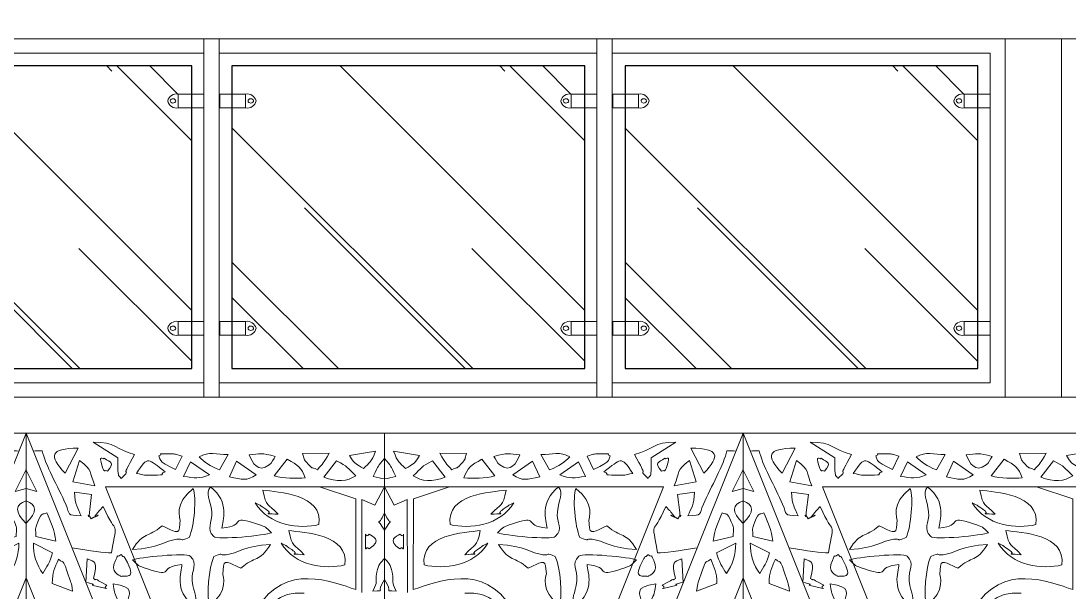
# Model space of a CAD drawing. Header units: inches. Extents: x 249 to 1192, y -18 to 440.
# Drawn here: x 627.481 to 630.404, y 265.704 to 267.298 of the extents above; entities that cross this region are included whole.
import ezdxf

# ---------------------------------------------------------------- set-up
doc = ezdxf.new("R2010")
doc.units = ezdxf.units.IN
doc.header["$MEASUREMENT"] = 0
for name, color, linetype, lineweight in [('ACP', 15, 'Continuous', 15), ('BALOK', 3, 'Continuous', 20), ('BESI', 201, 'Continuous', 0), ('KACA', 141, 'Continuous', 30), ('KUSEN', 16, 'Continuous', 15)]:
    doc.layers.add(name, color=color, linetype=linetype, lineweight=lineweight)
doc.layers.add('KOLOM', color=5, linetype='Continuous')

# ---------------------------------------------------------------- blocks, each defined once
blk = doc.blocks.new('GOTGAA')
for points in [[(0.0196, 2.4616), (1.0196, -0.0384), (0.0196, -0.0384), (0.0196, 2.4616)], [(0.0196, 2.0577), (0.7981, 0.1116), (0.0196, 0.1116)], [(0.0196, 0.1116), (0.0467, 0.1633), (0.0826, 0.1469), (0.0832, 0.4065)], [(0.0999, 0.3983), (0.1, 0.1456), (0.2009, 0.1116)]]:
    blk.add_lwpolyline(points)
for points in [[(0.019, 2.3598), (0.019, 2.3598), (0.0499, 2.2987), (0.0499, 2.2987)], [(0.0499, 2.2987), (0.0499, 2.2987), (0.019, 2.3598), (0.019, 2.3598)], [(0.0499, 2.2987), (0.0499, 2.2987), (0.0196, 2.3066), (0.0196, 2.3066)], [(0.0196, 2.3066), (0.0196, 2.3066), (0.0499, 2.2987), (0.0499, 2.2987)], [(0.0196, 2.2721), (0.0495, 2.2617), (0.0531, 2.243), (0.019, 2.2087)], [(0.019, 2.2087), (0.0531, 2.243), (0.0495, 2.2617), (0.0196, 2.2721)], [(0.0522, 2.2136), (0.0655, 2.2449), (0.0652, 2.2315), (0.0773, 2.2392)], [(0.0773, 2.2392), (0.0652, 2.2315), (0.0655, 2.2449), (0.0522, 2.2136)], [(0.0773, 2.2392), (0.087, 2.2172), (0.1001, 2.1894), (0.1025, 2.1599)], [(0.1025, 2.1599), (0.1001, 2.1894), (0.087, 2.2172), (0.0773, 2.2392)], [(0.0469, 2.1732), (0.0472, 2.1948), (0.043, 2.1919), (0.0522, 2.2136)], [(0.0522, 2.2136), (0.043, 2.1919), (0.0472, 2.1948), (0.0469, 2.1732)], [(0.1025, 2.1599), (0.1025, 2.1599), (0.0469, 2.1732), (0.0469, 2.1732)], [(0.0469, 2.1732), (0.0469, 2.1732), (0.1025, 2.1599), (0.1025, 2.1599)], [(0.0661, 2.0699), (0.0493, 2.0934), (0.0391, 2.1234), (0.0399, 2.1543)], [(0.0399, 2.1543), (0.0391, 2.1234), (0.0493, 2.0934), (0.0661, 2.0699)], [(0.0399, 2.1543), (0.0399, 2.1543), (0.0934, 2.1272), (0.0934, 2.1272)], [(0.0934, 2.1272), (0.0934, 2.1272), (0.0399, 2.1543), (0.0399, 2.1543)], [(0.0934, 2.1272), (0.0866, 2.1007), (0.0772, 2.0873), (0.0661, 2.0699)], [(0.0661, 2.0699), (0.0772, 2.0873), (0.0866, 2.1007), (0.0934, 2.1272)], [(0.0926, 2.0419), (0.0929, 2.0752), (0.0989, 2.0831), (0.1098, 2.1095)], [(0.1098, 2.1095), (0.0989, 2.0831), (0.0929, 2.0752), (0.0926, 2.0419)], [(0.1098, 2.1095), (0.1296, 2.0956), (0.1222, 2.1086), (0.137, 2.0662)], [(0.137, 2.0662), (0.1222, 2.1086), (0.1296, 2.0956), (0.1098, 2.1095)], [(0.137, 2.0662), (0.1458, 2.0412), (0.1452, 2.0496), (0.1492, 2.0203)], [(0.1492, 2.0203), (0.1452, 2.0496), (0.1458, 2.0412), (0.137, 2.0662)], [(0.1492, 2.0203), (0.1492, 2.0203), (0.0926, 2.0419), (0.0926, 2.0419)], [(0.0926, 2.0419), (0.0926, 2.0419), (0.1492, 2.0203), (0.1492, 2.0203)], [(0.2944, 0.6077), (0.4129, 0.5996), (0.3829, 0.3936), (0.2438, 0.4085)], [(0.2438, 0.4085), (0.3829, 0.3936), (0.4129, 0.5996), (0.2944, 0.6077)], [(0.0999, 0.3983), (0.1639, 0.3777), (0.2985, 0.3205), (0.3735, 0.4514)], [(0.3735, 0.4514), (0.2985, 0.3205), (0.1639, 0.3777), (0.0999, 0.3983)], [(0.7767, 0.3821), (0.7162, 0.3948), (0.7282, 0.3973), (0.743, 0.4553)], [(0.0524, 0.4032), (0.0115, 0.3993), (0.0475, 0.4109), (0.0196, 0.3704)], [(0.7656, 0.4246), (0.7743, 0.4046), (0.7724, 0.4055), (0.7767, 0.3821)], [(0.0409, 0.3496), (0.0475, 0.3851), (0.036, 0.371), (0.0524, 0.4032)], [(0.0832, 0.4065), (0.0832, 0.4065), (0.0826, 0.1469), (0.0826, 0.1469)], [(0.0826, 0.1469), (0.0826, 0.1469), (0.0832, 0.4065), (0.0832, 0.4065)], [(0.1, 0.1456), (0.1, 0.1456), (0.0999, 0.3983), (0.0999, 0.3983)], [(0.0999, 0.3983), (0.0999, 0.3983), (0.1, 0.1456), (0.1, 0.1456)], [(0.7943, 0.3864), (0.8114, 0.3961), (0.7731, 0.3997), (0.8167, 0.3907)], [(0.8167, 0.3907), (0.7731, 0.3997), (0.8114, 0.3961), (0.7943, 0.3864)], [(0.8135, 0.376), (0.8135, 0.376), (0.7943, 0.3864), (0.7943, 0.3864)], [(0.7943, 0.3864), (0.7943, 0.3864), (0.8135, 0.376), (0.8135, 0.376)], [(0.8167, 0.3907), (0.8603, 0.3817), (0.805, 0.3884), (0.8529, 0.3784)], [(0.8529, 0.3784), (0.805, 0.3884), (0.8603, 0.3817), (0.8167, 0.3907)], [(0.7432, 0.3114), (0.7057, 0.3778), (0.7465, 0.3558), (0.7542, 0.3619)], [(0.7542, 0.3619), (0.7465, 0.3558), (0.7057, 0.3778), (0.7432, 0.3114)], [(0.7542, 0.3619), (0.7586, 0.3582), (0.7866, 0.3508), (0.7704, 0.3173)], [(0.7704, 0.3173), (0.7866, 0.3508), (0.7586, 0.3582), (0.7542, 0.3619)], [(0.8256, 0.3704), (0.8243, 0.3679), (0.818, 0.3737), (0.8135, 0.376)], [(0.8135, 0.376), (0.818, 0.3737), (0.8243, 0.3679), (0.8256, 0.3704)], [(0.8491, 0.3123), (0.827, 0.3218), (0.8195, 0.3182), (0.8314, 0.3678)], [(0.8314, 0.3678), (0.8195, 0.3182), (0.827, 0.3218), (0.8491, 0.3123)], [(0.8314, 0.3678), (0.8295, 0.3689), (0.8265, 0.3721), (0.8256, 0.3704)], [(0.8256, 0.3704), (0.8265, 0.3721), (0.8295, 0.3689), (0.8314, 0.3678)], [(0.8529, 0.3784), (0.8529, 0.3784), (0.8491, 0.3123), (0.8491, 0.3123)], [(0.8491, 0.3123), (0.8491, 0.3123), (0.8529, 0.3784), (0.8529, 0.3784)], [(0.0196, 0.3114), (0.0295, 0.3222), (0.0371, 0.3292), (0.0409, 0.3496)], [(0.0625, 0.2849), (0.0731, 0.2716), (0.0735, 0.3063), (0.0725, 0.2617)], [(0.0725, 0.2617), (0.0735, 0.3063), (0.0731, 0.2716), (0.0625, 0.2849)], [(0.7487, 0.3058), (0.7479, 0.3043), (0.7441, 0.3098), (0.7432, 0.3114)], [(0.7432, 0.3114), (0.7441, 0.3098), (0.7479, 0.3043), (0.7487, 0.3058)], [(0.7543, 0.3005), (0.7525, 0.3024), (0.7494, 0.3073), (0.7487, 0.3058)], [(0.7487, 0.3058), (0.7494, 0.3073), (0.7525, 0.3024), (0.7543, 0.3005)], [(0.7704, 0.3173), (0.7575, 0.2907), (0.7732, 0.3143), (0.7543, 0.3005)], [(0.7543, 0.3005), (0.7732, 0.3143), (0.7575, 0.2907), (0.7704, 0.3173)], [(0.8041, 0.1666), (0.7649, 0.2586), (0.7644, 0.1934), (0.7813, 0.2958)], [(0.7813, 0.2958), (0.7644, 0.1934), (0.7649, 0.2586), (0.8041, 0.1666)], [(0.7813, 0.2958), (0.8001, 0.2958), (0.8408, 0.2902), (0.8914, 0.2821)], [(0.8914, 0.2821), (0.8408, 0.2902), (0.8001, 0.2958), (0.7813, 0.2958)], [(0.0625, 0.2435), (0.053, 0.2503), (0.0245, 0.2594), (0.0625, 0.2849)], [(0.0625, 0.2849), (0.0245, 0.2594), (0.053, 0.2503), (0.0625, 0.2435)], [(0.0725, 0.2617), (0.0716, 0.2237), (0.0756, 0.2615), (0.0625, 0.2435)], [(0.0625, 0.2435), (0.0756, 0.2615), (0.0716, 0.2237), (0.0725, 0.2617)], [(0.0196, 0.1841), (0.0396, 0.2305), (0.0418, 0.1909), (0.0196, 0.2339)], [(0.8381, 0.2012), (0.7903, 0.1732), (0.849, 0.2154), (0.8196, 0.1834)], [(0.8196, 0.1834), (0.849, 0.2154), (0.7903, 0.1732), (0.8381, 0.2012)], [(0.843, 0.1837), (0.8434, 0.2113), (0.8521, 0.1749), (0.8381, 0.2012)], [(0.8381, 0.2012), (0.8521, 0.1749), (0.8434, 0.2113), (0.843, 0.1837)], [(0.8149, 0.1777), (0.8149, 0.1777), (0.8041, 0.1666), (0.8041, 0.1666)], [(0.8041, 0.1666), (0.8041, 0.1666), (0.8149, 0.1777), (0.8149, 0.1777)], [(0.8196, 0.1834), (0.8182, 0.1819), (0.8162, 0.1792), (0.8149, 0.1777)], [(0.8149, 0.1777), (0.8162, 0.1792), (0.8182, 0.1819), (0.8196, 0.1834)], [(0.8369, 0.1335), (0.8369, 0.1335), (0.843, 0.1837), (0.843, 0.1837)], [(0.843, 0.1837), (0.843, 0.1837), (0.8369, 0.1335), (0.8369, 0.1335)], [(0.9091, 0.1604), (0.8958, 0.1916), (0.9082, 0.19), (0.8657, 0.1926)], [(0.8657, 0.1926), (0.8756, 0.1711), (0.8831, 0.1616), (0.8843, 0.1268)], [(0.8843, 0.1268), (0.8831, 0.1616), (0.8756, 0.1711), (0.8657, 0.1926)], [(0.8657, 0.1926), (0.9082, 0.19), (0.8958, 0.1916), (0.9091, 0.1604)], [(0.0826, 0.1469), (0.0826, 0.1469), (0.0467, 0.1633), (0.0467, 0.1633)], [(0.0467, 0.1633), (0.0467, 0.1633), (0.0826, 0.1469), (0.0826, 0.1469)], [(0.9743, 0.0115), (0.9673, 0.048), (0.9294, 0.1129), (0.9091, 0.1604)], [(0.9091, 0.1604), (0.9294, 0.1129), (0.9673, 0.048), (0.9743, 0.0115)], [(0.8843, 0.1268), (0.8843, 0.1268), (0.8369, 0.1335), (0.8369, 0.1335)], [(0.8369, 0.1335), (0.8369, 0.1335), (0.8843, 0.1268), (0.8843, 0.1268)], [(0.0196, 0.0891), (0.0292, 0.088), (0.0394, 0.0858), (0.0514, 0.0828)], [(0.0514, 0.0828), (0.0394, 0.0858), (0.0292, 0.088), (0.0196, 0.0891)], [(0.0995, 0.0808), (0.1232, 0.0967), (0.1521, 0.099), (0.1889, 0.0852)], [(0.1889, 0.0852), (0.1521, 0.099), (0.1232, 0.0967), (0.0995, 0.0808)], [(0.2406, 0.087), (0.2662, 0.0875), (0.3012, 0.0902), (0.3274, 0.0808)], [(0.3274, 0.0808), (0.3012, 0.0902), (0.2662, 0.0875), (0.2406, 0.087)], [(0.3774, 0.0778), (0.4043, 0.0971), (0.4163, 0.0904), (0.4524, 0.0842)], [(0.4524, 0.0842), (0.4163, 0.0904), (0.4043, 0.0971), (0.3774, 0.0778)], [(0.5083, 0.0781), (0.5359, 0.0898), (0.5488, 0.0877), (0.5803, 0.0825)], [(0.5803, 0.0825), (0.5488, 0.0877), (0.5359, 0.0898), (0.5083, 0.0781)], [(0.7169, 0.0218), (0.7566, 0.092), (0.7337, 0.0594), (0.7416, 0.0753)], [(0.7416, 0.0753), (0.7337, 0.0594), (0.7566, 0.092), (0.7169, 0.0218)], [(0.7416, 0.0753), (0.7416, 0.0753), (0.7547, 0.0883), (0.7547, 0.0883)], [(0.7547, 0.0883), (0.7547, 0.0883), (0.7416, 0.0753), (0.7416, 0.0753)], [(0.7547, 0.0883), (0.7614, 0.0772), (0.7607, 0.0883), (0.7638, 0.0659)], [(0.7638, 0.0659), (0.7607, 0.0883), (0.7614, 0.0772), (0.7547, 0.0883)], [(0.8277, 0.1092), (0.8277, 0.1092), (0.8891, 0.0978), (0.8891, 0.0978)], [(0.8705, 0.0382), (0.8319, 0.0677), (0.8447, 0.0674), (0.8277, 0.1092)], [(0.8277, 0.1092), (0.8447, 0.0674), (0.8319, 0.0677), (0.8705, 0.0382)], [(0.8891, 0.0978), (0.8891, 0.0978), (0.8277, 0.1092), (0.8277, 0.1092)], [(0.8891, 0.0978), (0.8891, 0.0978), (0.8705, 0.0382), (0.8705, 0.0382)], [(0.8705, 0.0382), (0.8705, 0.0382), (0.8891, 0.0978), (0.8891, 0.0978)], [(0.0514, 0.0828), (0.034, 0.0468), (0.0401, 0.0578), (0.0198, 0.0323)], [(0.0198, 0.0323), (0.0401, 0.0578), (0.034, 0.0468), (0.0514, 0.0828)], [(0.0448, 0.0119), (0.0566, 0.0439), (0.0603, 0.0431), (0.0785, 0.0607)], [(0.0785, 0.0607), (0.0603, 0.0431), (0.0566, 0.0439), (0.0448, 0.0119)], [(0.0785, 0.0607), (0.0986, 0.0476), (0.1003, 0.0522), (0.1175, 0.024)], [(0.1175, 0.024), (0.1003, 0.0522), (0.0986, 0.0476), (0.0785, 0.0607)], [(0.1535, 0.0392), (0.121, 0.0546), (0.1237, 0.0588), (0.0995, 0.0808)], [(0.0995, 0.0808), (0.1237, 0.0588), (0.121, 0.0546), (0.1535, 0.0392)], [(0.1889, 0.0852), (0.1889, 0.0852), (0.1535, 0.0392), (0.1535, 0.0392)], [(0.1535, 0.0392), (0.1535, 0.0392), (0.1889, 0.0852), (0.1889, 0.0852)], [(0.1742, 0.0176), (0.1909, 0.0489), (0.1905, 0.0443), (0.207, 0.0643)], [(0.207, 0.0643), (0.1905, 0.0443), (0.1909, 0.0489), (0.1742, 0.0176)], [(0.207, 0.0643), (0.2282, 0.052), (0.2152, 0.0674), (0.2328, 0.0485)], [(0.2328, 0.0485), (0.2152, 0.0674), (0.2282, 0.052), (0.207, 0.0643)], [(0.2912, 0.0348), (0.2598, 0.0514), (0.2517, 0.0581), (0.2406, 0.087)], [(0.2406, 0.087), (0.2517, 0.0581), (0.2598, 0.0514), (0.2912, 0.0348)], [(0.3274, 0.0808), (0.3274, 0.0808), (0.2912, 0.0348), (0.2912, 0.0348)], [(0.2912, 0.0348), (0.2912, 0.0348), (0.3274, 0.0808), (0.3274, 0.0808)], [(0.341, 0.0506), (0.3731, 0.0742), (0.3883, 0.0442), (0.3968, 0.0227)], [(0.3968, 0.0227), (0.3883, 0.0442), (0.3731, 0.0742), (0.341, 0.0506)], [(0.4324, 0.0401), (0.4324, 0.0401), (0.3774, 0.0778), (0.3774, 0.0778)], [(0.3774, 0.0778), (0.3774, 0.0778), (0.4324, 0.0401), (0.4324, 0.0401)], [(0.4524, 0.0842), (0.4524, 0.0842), (0.4324, 0.0401), (0.4324, 0.0401)], [(0.4324, 0.0401), (0.4324, 0.0401), (0.4524, 0.0842), (0.4524, 0.0842)], [(0.456, 0.0218), (0.456, 0.0218), (0.48, 0.0644), (0.48, 0.0644)], [(0.48, 0.0644), (0.48, 0.0644), (0.456, 0.0218), (0.456, 0.0218)], [(0.48, 0.0644), (0.5075, 0.0529), (0.5222, 0.0434), (0.5367, 0.0277)], [(0.5367, 0.0277), (0.5222, 0.0434), (0.5075, 0.0529), (0.48, 0.0644)], [(0.5608, 0.042), (0.5608, 0.042), (0.5083, 0.0781), (0.5083, 0.0781)], [(0.5083, 0.0781), (0.5083, 0.0781), (0.5608, 0.042), (0.5608, 0.042)], [(0.5803, 0.0825), (0.5803, 0.0825), (0.5608, 0.042), (0.5608, 0.042)], [(0.5608, 0.042), (0.5608, 0.042), (0.5803, 0.0825), (0.5803, 0.0825)], [(0.5845, 0.0259), (0.5845, 0.0259), (0.6028, 0.0634), (0.6028, 0.0634)], [(0.6028, 0.0634), (0.6557, 0.0392), (0.6444, 0.0322), (0.649, 0.0248)], [(0.6315, 0.0695), (0.6554, 0.0801), (0.6174, 0.0776), (0.6683, 0.0794)], [(0.7119, 0.0741), (0.6779, 0.0225), (0.68, 0.0345), (0.6315, 0.0695)], [(0.6683, 0.0794), (0.6901, 0.0802), (0.6886, 0.0787), (0.7119, 0.0741)], [(0.7638, 0.0659), (0.7639, 0.0657), (0.7635, 0.0337), (0.7634, 0.0307)], [(0.7634, 0.0307), (0.7635, 0.0337), (0.7639, 0.0657), (0.7638, 0.0659)], [(0.8013, 0.032), (0.7846, 0.0445), (0.7707, 0.043), (0.792, 0.068)], [(0.792, 0.068), (0.7707, 0.043), (0.7846, 0.0445), (0.8013, 0.032)], [(0.792, 0.068), (0.7997, 0.0628), (0.8014, 0.0741), (0.8072, 0.0547)], [(0.8072, 0.0547), (0.8014, 0.0741), (0.7997, 0.0628), (0.792, 0.068)], [(0.8744, 0.0036), (0.8744, 0.0036), (0.9103, 0.0739), (0.9103, 0.0739)], [(0.9103, 0.0739), (0.9575, 0.0246), (0.9526, 0.0049), (0.8744, 0.0036)], [(0.8744, 0.0036), (0.9526, 0.0049), (0.9575, 0.0246), (0.9103, 0.0739)], [(0.9103, 0.0739), (0.9103, 0.0739), (0.8744, 0.0036), (0.8744, 0.0036)], [(0.0198, 0.0323), (0.0197, 0.0324), (0.0197, 0.0324), (0.0196, 0.0325)], [(0.0196, 0.0325), (0.0197, 0.0324), (0.0197, 0.0324), (0.0198, 0.0323)], [(0.2328, 0.0485), (0.2486, 0.0315), (0.2421, 0.0358), (0.2482, 0.0185)], [(0.2482, 0.0185), (0.2421, 0.0358), (0.2486, 0.0315), (0.2328, 0.0485)], [(0.3245, 0.0272), (0.3287, 0.0329), (0.3341, 0.0455), (0.341, 0.0506)], [(0.341, 0.0506), (0.3341, 0.0455), (0.3287, 0.0329), (0.3245, 0.0272)], [(0.7634, 0.0307), (0.7634, 0.0307), (0.8322, -0.0126), (0.8322, -0.0126)], [(0.8322, -0.0126), (0.8322, -0.0126), (0.7634, 0.0307), (0.7634, 0.0307)], [(0.8072, 0.0547), (0.8189, 0.0158), (0.806, 0.0389), (0.8013, 0.032)], [(0.8013, 0.032), (0.806, 0.0389), (0.8189, 0.0158), (0.8072, 0.0547)], [(0.1175, 0.024), (0.1175, 0.024), (0.0448, 0.0119), (0.0448, 0.0119)], [(0.0448, 0.0119), (0.0448, 0.0119), (0.1175, 0.024), (0.1175, 0.024)], [(0.2482, 0.0185), (0.2482, 0.0185), (0.1742, 0.0176), (0.1742, 0.0176)], [(0.1742, 0.0176), (0.1742, 0.0176), (0.2482, 0.0185), (0.2482, 0.0185)], [(0.3968, 0.0227), (0.3683, 0.0186), (0.3619, 0.0162), (0.3245, 0.0272)], [(0.3245, 0.0272), (0.3619, 0.0162), (0.3683, 0.0186), (0.3968, 0.0227)], [(0.5367, 0.0277), (0.5093, 0.0121), (0.4884, 0.0212), (0.456, 0.0218)], [(0.456, 0.0218), (0.4884, 0.0212), (0.5093, 0.0121), (0.5367, 0.0277)], [(0.649, 0.0248), (0.6336, 0.0205), (0.6614, 0.0184), (0.6207, 0.0195)], [(0.8322, -0.0126), (0.7689, -0.0148), (0.7695, 0.0084), (0.7169, 0.0218)], [(0.7169, 0.0218), (0.7695, 0.0084), (0.7689, -0.0148), (0.8322, -0.0126)], [(0.9994, 0.012), (0.9905, 0.0116), (0.9821, 0.0113), (0.9743, 0.0115)], [(0.9743, 0.0115), (0.9821, 0.0113), (0.9905, 0.0116), (0.9994, 0.012)]]:
    blk.add_open_spline(points, degree=3)
for points, knots in [([(0.7767, 0.3821), (0.7724, 0.4055), (0.7743, 0.4046), (0.7656, 0.4246), (0.7656, 0.4246), (0.7453, 0.4714), (0.7615, 0.4369), (0.743, 0.4553), (0.743, 0.4553), (0.7282, 0.3973), (0.7162, 0.3948), (0.7767, 0.3821)], [0, 0, 0, 0, 0.5, 0.5, 0.5, 0.5, 1.25, 1.25, 1.25, 1.25, 1.75, 1.75, 1.75, 1.75]), ([(0.4204, 0.3386), (0.3803, 0.3041), (0.3686, 0.3227), (0.3377, 0.2728), (0.3377, 0.2728), (0.4113, 0.276), (0.4277, 0.2973), (0.4616, 0.3012), (0.4616, 0.3012), (0.4838, 0.3037), (0.4663, 0.2929), (0.4959, 0.3066), (0.4959, 0.3066), (0.5101, 0.3368), (0.5164, 0.4183), (0.5076, 0.4425), (0.5076, 0.4425), (0.452, 0.4022), (0.4708, 0.3577), (0.471, 0.3544), (0.471, 0.3544), (0.471, 0.3544), (0.4688, 0.3332), (0.4688, 0.3332), (0.4688, 0.3332), (0.4679, 0.3084), (0.4361, 0.3334), (0.4204, 0.3386)], [0, 0, 0, 0, 0.125, 0.125, 0.125, 0.125, 0.25, 0.25, 0.25, 0.25, 0.375, 0.375, 0.375, 0.375, 0.5, 0.5, 0.5, 0.5, 0.625, 0.625, 0.625, 0.625, 0.75, 0.75, 0.75, 0.75, 1, 1, 1, 1]), ([(0.5846, 0.3287), (0.5864, 0.3503), (0.6076, 0.3995), (0.5527, 0.4435), (0.5527, 0.4435), (0.5372, 0.4246), (0.5521, 0.4106), (0.5558, 0.3745), (0.5558, 0.3745), (0.5592, 0.3411), (0.5382, 0.3279), (0.5616, 0.3052), (0.5616, 0.3052), (0.5723, 0.2949), (0.7056, 0.3084), (0.7229, 0.3158), (0.7229, 0.3158), (0.7045, 0.3331), (0.7094, 0.3312), (0.6809, 0.3406), (0.6809, 0.3406), (0.6007, 0.3671), (0.657, 0.3354), (0.5846, 0.3287)], [0, 0, 0, 0, 0.142857, 0.142857, 0.142857, 0.142857, 0.285714, 0.285714, 0.285714, 0.285714, 0.428571, 0.428571, 0.428571, 0.428571, 0.571429, 0.571429, 0.571429, 0.571429, 0.714286, 0.714286, 0.714286, 0.714286, 1, 1, 1, 1]), ([(0.244, 0.3011), (0.2994, 0.2962), (0.2498, 0.3054), (0.2786, 0.2869), (0.2786, 0.2869), (0.3056, 0.2695), (0.2835, 0.281), (0.3078, 0.2692), (0.3078, 0.2692), (0.2703, 0.333), (0.1827, 0.3427), (0.1302, 0.3298), (0.1302, 0.3298), (0.1181, 0.2434), (0.244, 0.2401), (0.2868, 0.2334), (0.2868, 0.2334), (0.2764, 0.2837), (0.2734, 0.2681), (0.244, 0.3011)], [0, 0, 0, 0, 0.166667, 0.166667, 0.166667, 0.166667, 0.333333, 0.333333, 0.333333, 0.333333, 0.5, 0.5, 0.5, 0.5, 0.666667, 0.666667, 0.666667, 0.666667, 1, 1, 1, 1]), ([(0.6401, 0.2207), (0.6802, 0.2553), (0.6919, 0.2366), (0.7228, 0.2866), (0.7228, 0.2866), (0.6492, 0.2833), (0.6328, 0.262), (0.5989, 0.2581), (0.5989, 0.2581), (0.5767, 0.2556), (0.5942, 0.2665), (0.5646, 0.2528), (0.5646, 0.2528), (0.5504, 0.2225), (0.5441, 0.1411), (0.553, 0.1168), (0.553, 0.1168), (0.6085, 0.1571), (0.5897, 0.2017), (0.5895, 0.2049), (0.5895, 0.2049), (0.5895, 0.2049), (0.5917, 0.2261), (0.5917, 0.2261), (0.5917, 0.2261), (0.5926, 0.251), (0.6244, 0.2259), (0.6401, 0.2207)], [0, 0, 0, 0, 0.125, 0.125, 0.125, 0.125, 0.25, 0.25, 0.25, 0.25, 0.375, 0.375, 0.375, 0.375, 0.5, 0.5, 0.5, 0.5, 0.625, 0.625, 0.625, 0.625, 0.75, 0.75, 0.75, 0.75, 1, 1, 1, 1]), ([(0.4731, 0.227), (0.4712, 0.2054), (0.4501, 0.1562), (0.5049, 0.1121), (0.5049, 0.1121), (0.5205, 0.131), (0.5055, 0.145), (0.5018, 0.1812), (0.5018, 0.1812), (0.4984, 0.2146), (0.5195, 0.2278), (0.496, 0.2504), (0.496, 0.2504), (0.4854, 0.2607), (0.352, 0.2472), (0.3347, 0.2399), (0.3347, 0.2399), (0.3532, 0.2225), (0.3482, 0.2245), (0.3768, 0.215), (0.3768, 0.215), (0.4569, 0.1885), (0.4007, 0.2202), (0.4731, 0.227)], [0, 0, 0, 0, 0.142857, 0.142857, 0.142857, 0.142857, 0.285714, 0.285714, 0.285714, 0.285714, 0.428571, 0.428571, 0.428571, 0.428571, 0.571429, 0.571429, 0.571429, 0.571429, 0.714286, 0.714286, 0.714286, 0.714286, 1, 1, 1, 1]), ([(0.3164, 0.1884), (0.3718, 0.1836), (0.3222, 0.1927), (0.3509, 0.1742), (0.3509, 0.1742), (0.378, 0.1568), (0.3559, 0.1683), (0.3802, 0.1565), (0.3802, 0.1565), (0.3427, 0.2203), (0.2551, 0.23), (0.2026, 0.2172), (0.2026, 0.2172), (0.1905, 0.1308), (0.3163, 0.1274), (0.3592, 0.1208), (0.3592, 0.1208), (0.3488, 0.171), (0.3458, 0.1555), (0.3164, 0.1884)], [0, 0, 0, 0, 0.166667, 0.166667, 0.166667, 0.166667, 0.333333, 0.333333, 0.333333, 0.333333, 0.5, 0.5, 0.5, 0.5, 0.666667, 0.666667, 0.666667, 0.666667, 1, 1, 1, 1]), ([(0.6207, 0.0195), (0.6614, 0.0184), (0.6336, 0.0205), (0.649, 0.0248), (0.649, 0.0248), (0.6444, 0.0322), (0.6557, 0.0392), (0.6028, 0.0634), (0.6028, 0.0634), (0.6028, 0.0634), (0.5845, 0.0259), (0.5845, 0.0259), (0.5845, 0.0259), (0.6065, 0.0204), (0.5981, 0.0202), (0.6207, 0.0195), (0.6207, 0.0195), (0.5981, 0.0202), (0.6065, 0.0204), (0.5845, 0.0259)], [0.4, 0.4, 0.4, 0.4, 1.2, 1.2, 1.2, 1.2, 1.6, 1.6, 1.6, 1.6, 2, 2, 2, 2, 2.8, 2.8, 2.8, 2.8, 3.2, 3.2, 3.2, 3.2]), ([(0.7119, 0.0741), (0.6886, 0.0787), (0.6901, 0.0802), (0.6683, 0.0794), (0.6683, 0.0794), (0.6174, 0.0776), (0.6554, 0.0801), (0.6315, 0.0695), (0.6315, 0.0695), (0.68, 0.0345), (0.6779, 0.0225), (0.7119, 0.0741)], [0, 0, 0, 0, 0.5, 0.5, 0.5, 0.5, 1.25, 1.25, 1.25, 1.25, 1.75, 1.75, 1.75, 1.75])]:
    blk.add_open_spline(points, degree=3, knots=knots)
blk = doc.blocks.new('GORRG')
at = {"xscale": -1, "rotation": 359.9999999751687}
blk.add_blockref('GOTGAA', (-0.9608, 0), dxfattribs=at)
blk.add_blockref('GOTGAA', (-1, 0))
blk = doc.blocks.new('tampak depan')
at = {"layer": 'KACA'}
h = blk.add_hatch(dxfattribs=at)
h.set_pattern_fill('AR-RROOF', color=256, scale=0.5, angle=45, style=0)
h.set_pattern_definition([(135, (813.75154, 361.98006), (-0.424264, 1.1313708), [7.5, -1, 2.5, -0.5]), (135, (813.4581, 362.62706), (0.8237794, 0.1166726), [1.5, -0.165, 3, -0.375]), (135, (813.87528, 362.45735), (-1.6015969, 2.0753584), [4, -0.7, 2, -0.5])])
h.paths.add_polyline_path([(712.6627, 341.1569), (712.6627, 341.2501), (712.7008, 341.2501, 0.422264), (712.7298, 341.2692, 0.394019), (712.7008, 341.2884), (712.6627, 341.2884), (712.6627, 341.8845), (712.7008, 341.8845, 0.422264), (712.7298, 341.9037, 0.394019), (712.7008, 341.9229), (712.6627, 341.9229), (712.6627, 342.0012), (713.647, 342.0012), (713.647, 341.9229), (713.6089, 341.9229, 0.394019), (713.5799, 341.9037, 0.422264), (713.6089, 341.8845), (713.647, 341.8845), (713.647, 341.2884), (713.6089, 341.2884, 0.394019), (713.5799, 341.2692, 0.422264), (713.6089, 341.2501), (713.647, 341.2501), (713.647, 341.1569)])
h = blk.add_hatch(dxfattribs=at)
h.set_pattern_fill('AR-RROOF', color=256, scale=0.5, angle=45, style=0)
h.set_pattern_definition([(135, (814.84793, 361.98006), (-0.424264, 1.1313708), [7.5, -1, 2.5, -0.5]), (135, (814.5545, 362.62706), (0.8237794, 0.1166726), [1.5, -0.165, 3, -0.375]), (135, (814.97167, 362.45735), (-1.6015969, 2.0753584), [4, -0.7, 2, -0.5])])
h.paths.add_polyline_path([(713.7591, 341.1569), (713.7591, 341.2501), (713.7972, 341.2501, 0.422264), (713.8262, 341.2692, 0.394019), (713.7972, 341.2884), (713.7591, 341.2884), (713.7591, 341.8845), (713.7972, 341.8845, 0.422264), (713.8262, 341.9037, 0.394019), (713.7972, 341.9229), (713.7591, 341.9229), (713.7591, 342.0012), (714.7434, 342.0012), (714.7434, 341.9229), (714.7053, 341.9229, 0.394019), (714.6763, 341.9037, 0.422264), (714.7053, 341.8845), (714.7434, 341.8845), (714.7434, 341.2884), (714.7053, 341.2884, 0.394019), (714.6763, 341.2692, 0.422264), (714.7053, 341.2501), (714.7434, 341.2501), (714.7434, 341.1569)])
h = blk.add_hatch(dxfattribs=at)
h.set_pattern_fill('AR-RROOF', color=256, scale=0.5, angle=45, style=0)
h.set_pattern_definition([(135, (815.9443, 361.98006), (-0.424264, 1.1313708), [7.5, -1, 2.5, -0.5]), (135, (815.6509, 362.62706), (0.8237794, 0.1166726), [1.5, -0.165, 3, -0.375]), (135, (816.06807, 362.45735), (-1.6015969, 2.0753584), [4, -0.7, 2, -0.5])])
h.paths.add_polyline_path([(714.8555, 341.1569), (714.8555, 341.2501), (714.8936, 341.2501, 0.422264), (714.9226, 341.2692, 0.394019), (714.8936, 341.2884), (714.8555, 341.2884), (714.8555, 341.8845), (714.8936, 341.8845, 0.422264), (714.9226, 341.9037, 0.394019), (714.8936, 341.9229), (714.8555, 341.9229), (714.8555, 342.0012), (715.8398, 342.0012), (715.8398, 341.9229), (715.8017, 341.9229, 0.394019), (715.7727, 341.9037, 0.422264), (715.8017, 341.8845), (715.8398, 341.8845), (715.8398, 341.2884), (715.8017, 341.2884, 0.394019), (715.7727, 341.2692, 0.422264), (715.8017, 341.2501), (715.8398, 341.2501), (715.8398, 341.1569)])
at = {"layer": 'BALOK'}
for points in [[(681.9979, 342.0769), (726.1974, 342.0769), (726.1974, 342.1769), (681.9979, 342.1769)], [(716.0731, 342.0769), (715.9159, 342.0769), (715.9159, 341.0769), (716.0731, 341.0769)], [(708.5966, 341.0769), (723.2269, 341.0769), (723.187, 340.9769), (708.5966, 340.9769)]]:
    blk.add_lwpolyline(points, close=True, dxfattribs=at)
at = {"layer": 'BESI'}
for points in [[(713.6089, 341.9229, 0.394019), (713.5799, 341.9037, -0.787765)], [(713.6089, 341.8845, -0.422264), (713.5799, 341.9037, 10.612517)], [(713.7972, 341.9229, -0.394019), (713.8262, 341.9037, 0.787765)], [(713.7972, 341.8845, 0.422264), (713.8262, 341.9037, -10.612517)], [(714.7053, 341.9229, 0.394019), (714.6763, 341.9037, -0.787765)], [(714.7053, 341.8845, -0.422264), (714.6763, 341.9037, 10.612517)], [(714.8936, 341.9229, -0.394019), (714.9226, 341.9037, 0.787765)], [(714.8936, 341.8845, 0.422264), (714.9226, 341.9037, -10.612517)], [(715.8017, 341.9229, 0.394019), (715.7727, 341.9037, -0.787765)], [(715.8017, 341.8845, -0.422264), (715.7727, 341.9037, 10.612517)], [(713.6089, 341.2884, 0.394019), (713.5799, 341.2692, -0.787765)], [(713.7972, 341.2884, -0.394019), (713.8262, 341.2692, 0.787765)], [(714.7053, 341.2884, 0.394019), (714.6763, 341.2692, -0.787765)], [(714.8936, 341.2884, -0.394019), (714.9226, 341.2692, 0.787765)], [(715.8017, 341.2884, 0.394019), (715.7727, 341.2692, -0.787765)], [(713.6089, 341.2501, -0.422264), (713.5799, 341.2692, 10.612517)], [(713.7972, 341.2501, 0.422264), (713.8262, 341.2692, -10.612517)], [(714.7053, 341.2501, -0.422264), (714.6763, 341.2692, 10.612517)], [(714.8936, 341.2501, 0.422264), (714.9226, 341.2692, -10.612517)], [(715.8017, 341.2501, -0.422264), (715.7727, 341.2692, 10.612517)]]:
    blk.add_lwpolyline(points, format="xyb", dxfattribs=at)
for points in [[(713.6809, 341.9229), (713.6089, 341.9229), (713.6089, 341.8845), (713.6809, 341.8845)], [(713.7252, 341.9229), (713.7972, 341.9229), (713.7972, 341.8845), (713.7252, 341.8845)], [(714.7773, 341.9229), (714.7053, 341.9229), (714.7053, 341.8845), (714.7773, 341.8845)], [(714.8216, 341.9229), (714.8936, 341.9229), (714.8936, 341.8845), (714.8216, 341.8845)], [(715.8737, 341.9229), (715.8017, 341.9229), (715.8017, 341.8845), (715.8737, 341.8845)], [(713.6809, 341.2884), (713.6089, 341.2884), (713.6089, 341.2501), (713.6809, 341.2501)], [(713.7252, 341.2884), (713.7972, 341.2884), (713.7972, 341.2501), (713.7252, 341.2501)], [(714.7773, 341.2884), (714.7053, 341.2884), (714.7053, 341.2501), (714.7773, 341.2501)], [(714.8216, 341.2884), (714.8936, 341.2884), (714.8936, 341.2501), (714.8216, 341.2501)], [(715.8737, 341.2884), (715.8017, 341.2884), (715.8017, 341.2501), (715.8737, 341.2501)]]:
    blk.add_lwpolyline(points, close=True, dxfattribs=at)
for centre in [(713.5946, 341.9038), (714.6909, 341.9038), (715.7873, 341.9038), (713.5946, 341.2693), (714.6909, 341.2693), (715.7873, 341.2693)]:
    blk.add_ellipse(centre, major_axis=(-0.00758, 0.0004), ratio=0.795187, dxfattribs=at)
at = {"layer": 'BESI', "extrusion": (0, 0, -1)}
for centre in [(713.8116, 341.9038), (714.908, 341.9038), (713.8116, 341.2693), (714.908, 341.2693)]:
    blk.add_ellipse(centre, major_axis=(0.00758, 0.0004), ratio=0.795187, dxfattribs=at)
at = {"layer": 'KACA'}
for points in [[(713.647, 342.0012), (712.6627, 342.0012), (712.6627, 341.1569), (713.647, 341.1569)], [(714.7434, 342.0012), (713.7591, 342.0012), (713.7591, 341.1569), (714.7434, 341.1569)], [(715.8398, 342.0012), (714.8555, 342.0012), (714.8555, 341.1569), (715.8398, 341.1569)]]:
    blk.add_lwpolyline(points, close=True, dxfattribs=at)
at = {"layer": 'KUSEN'}
for points in [[(713.7231, 342.0769), (712.5845, 342.0769), (712.5845, 341.0769), (713.7231, 341.0769)], [(714.8195, 342.0769), (713.6809, 342.0769), (713.6809, 341.0769), (714.8195, 341.0769)], [(715.9159, 342.0769), (714.7773, 342.0769), (714.7773, 341.0769), (715.9159, 341.0769)], [(717.2117, 342.0769), (716.0731, 342.0769), (716.0731, 341.0769), (717.2117, 341.0769)], [(712.6267, 341.1169), (713.6809, 341.1169), (713.6809, 342.0369), (712.6267, 342.0369)], [(713.7231, 341.1169), (714.7773, 341.1169), (714.7773, 342.0369), (713.7231, 342.0369)], [(714.8195, 341.1169), (715.8737, 341.1169), (715.8737, 342.0369), (714.8195, 342.0369)]]:
    blk.add_lwpolyline(points, close=True, dxfattribs=at)
at = {"layer": 'ACP', "xscale": -1, "rotation": 180}
for p in [(713.1651, 340.9385), (715.1651, 340.9385), (717.1651, 340.9385)]:
    blk.add_blockref('GORRG', p, dxfattribs=at)
at = {"layer": 'ACP', "rotation": 359.9999999444423}
for p in [(714.1651, 338.5153), (716.1651, 338.5153)]:
    blk.add_blockref('GORRG', p, dxfattribs=at)

msp = doc.modelspace()

# ---------------------------------------------------------------- block references
at = {"layer": 'KOLOM'}
msp.add_blockref('tampak depan', (-85.6899, -74.829), dxfattribs=at)

doc.saveas('drawing.dxf')
